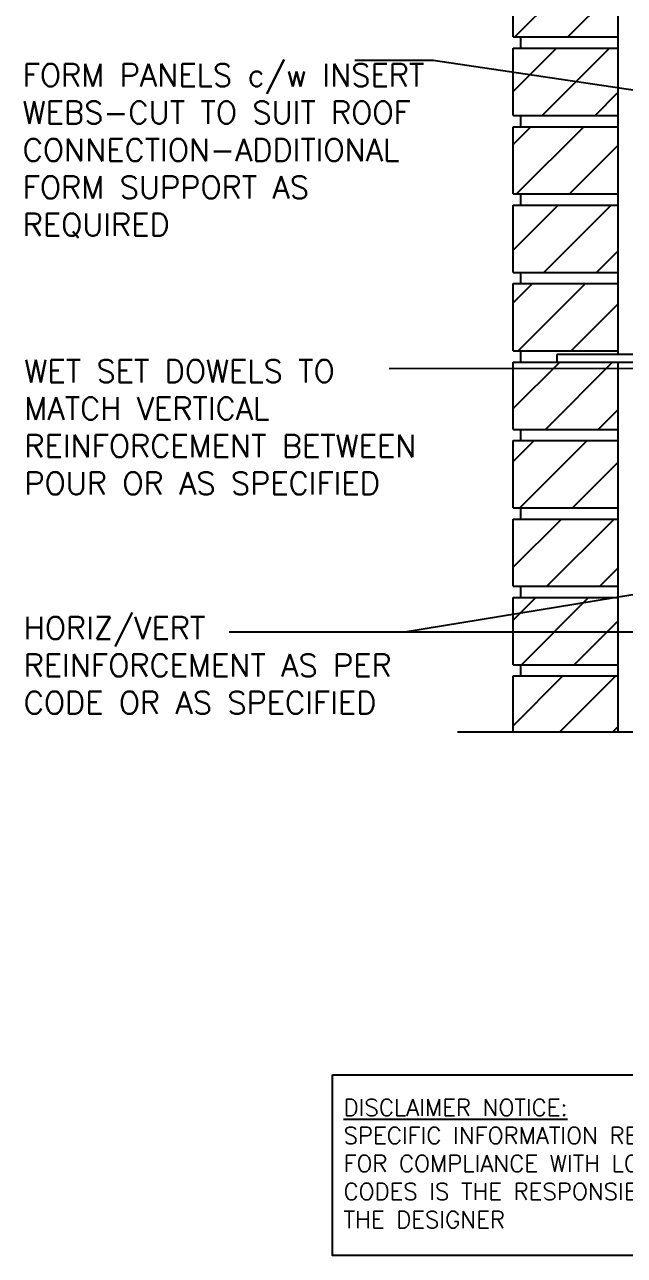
# Model space of a CAD drawing. Header units: inches. Extents: x 100.8 to 158.5, y 81.8 to 152.6.
# Drawn here: x 100.8 to 120.87, y 81.77 to 122.95 of the extents above; entities that cross this region are included whole.
import ezdxf

# ---------------------------------------------------------------- set-up
doc = ezdxf.new("R2010")
doc.units = ezdxf.units.IN
doc.header["$LTSCALE"] = 0.5
doc.header["$MEASUREMENT"] = 0
for name, color, linetype in [('HATCH', 12, 'Continuous'), ('line25', 2, 'Continuous'), ('LINE9', 9, 'Continuous'), ('TEXT', 4, 'Continuous')]:
    doc.layers.add(name, color=color, linetype=linetype)
doc.styles.add('DIM', font='romans.shx', dxfattribs={"width": 0.7})
doc.styles.add('ROMANS', font='romans.shx', dxfattribs={"height": 0.75})
doc.styles.get("Standard").update_dxf_attribs({"font": 'romans.shx', "height": 0.75})
doc.dimstyles.new('ext_12', dxfattribs={"dimscale": 12, "dimtxt": 0.09375, "dimasz": 0.09375, "dimexe": 0.09375, "dimexo": 0.0625, "dimgap": 0.0625, "dimtad": 1, "dimdec": 1, "dimzin": 3, "dimdsep": 46, "dimlunit": 4, "dimtxsty": 'DIM', "dimcen": 0.09, "dimdle": 0.09375, "dimclrt": 4, "dimadec": 0, "dimazin": 0, "dimtfac": 1, "dimtdec": 1, "dimtmove": 2, "dimatfit": 3, "dimfxl": 1, "dimfrac": 2, "dimtolj": 1, "dimtzin": 0, "dimarcsym": 0})

msp = doc.modelspace()

# ---------------------------------------------------------------- hatches: boundary and pattern name
at = {"layer": 'HATCH'}
h = msp.add_hatch(dxfattribs=at)
h.set_pattern_fill('ANSI31', color=256, scale=10, style=0)
h.set_pattern_definition([(45, (118.6013, 102.7126), (-0.883883, 0.883883), [])])
h.paths.add_polyline_path([(120.649, 103.782), (117.15, 103.782), (117.15, 101.532), (120.649, 101.532)])
h.paths.add_polyline_path([(120.649, 101.157), (117.15, 101.157), (117.15, 99.284), (120.649, 99.284)])
h.paths.add_polyline_path([(120.649, 135.282), (117.15, 135.282), (117.15, 133.032), (120.649, 133.032)])
h.paths.add_polyline_path([(120.649, 132.657), (117.15, 132.657), (117.15, 130.407), (120.649, 130.407)])
h.paths.add_polyline_path([(120.649, 130.032), (117.15, 130.032), (117.15, 127.782), (120.649, 127.782)])
h.paths.add_polyline_path([(120.649, 127.407), (117.15, 127.407), (117.15, 125.157), (120.649, 125.157)])
h.paths.add_polyline_path([(120.649, 124.782), (117.15, 124.782), (117.15, 122.532), (120.649, 122.532)])
h.paths.add_polyline_path([(120.649, 122.157), (117.15, 122.157), (117.15, 119.907), (120.649, 119.907)])
h.paths.add_polyline_path([(120.649, 119.532), (117.15, 119.532), (117.15, 117.282), (120.649, 117.282)])
h.paths.add_polyline_path([(120.649, 116.907), (117.15, 116.907), (117.15, 114.657), (120.649, 114.657)])
h.paths.add_polyline_path([(120.649, 114.282), (117.15, 114.282), (117.15, 112.032), (120.649, 112.032)])
h.paths.add_polyline_path([(120.649, 111.657), (117.15, 111.657), (117.15, 109.407), (120.649, 109.407)])
h.paths.add_polyline_path([(120.649, 109.032), (117.15, 109.032), (117.15, 106.782), (120.649, 106.782)])
h.paths.add_polyline_path([(120.649, 106.407), (117.15, 106.407), (117.15, 104.157), (120.649, 104.157)])
h.paths.add_polyline_path([(120.649, 138.799), (117.149, 138.799), (117.149, 138.104), (120.649, 138.104)])
h.paths.add_polyline_path([(120.649, 141.424), (117.149, 141.424), (117.149, 139.174), (120.649, 139.174)])
h.paths.add_polyline_path([(120.649, 144.049), (117.149, 144.049), (117.149, 141.799), (120.649, 141.799)])
h.paths.add_polyline_path([(120.649, 146.674), (117.149, 146.674), (117.149, 144.424), (120.649, 144.424)])
h.paths.add_polyline_path([(120.649, 149.299), (117.149, 149.299), (117.149, 147.049), (120.649, 147.049)])

# ---------------------------------------------------------------- linework, layer by layer
at = {"layer": 'line25'}
for p, q in [((117.15, 122.532), (117.15, 124.782)), ((120.649, 124.782), (120.649, 111.907)), ((117.15, 122.532), (120.65, 122.532)), ((117.4, 122.157), (117.4, 122.532)), ((117.4, 122.157), (117.4, 122.532)), ((117.15, 119.907), (117.15, 122.157)), ((117.15, 122.157), (120.65, 122.157)), ((117.15, 119.907), (120.65, 119.907)), ((117.4, 119.532), (117.4, 119.907)), ((117.4, 119.532), (117.4, 119.907)), ((117.15, 117.282), (117.15, 119.532)), ((117.15, 119.532), (120.65, 119.532)), ((117.15, 117.282), (120.65, 117.282)), ((117.4, 116.907), (117.4, 117.282)), ((117.4, 116.907), (117.4, 117.282)), ((117.15, 114.657), (117.15, 116.907)), ((117.15, 116.907), (120.65, 116.907)), ((117.15, 114.657), (120.65, 114.657)), ((117.4, 114.282), (117.4, 114.657)), ((117.4, 114.282), (117.4, 114.657)), ((117.15, 112.032), (117.15, 114.282)), ((117.15, 114.282), (120.65, 114.282)), ((117.15, 112.032), (120.65, 112.032)), ((117.4, 111.657), (117.4, 112.032)), ((117.4, 111.657), (117.4, 112.032)), ((117.15, 109.407), (117.15, 111.657)), ((117.15, 111.657), (120.65, 111.657)), ((120.649, 111.657), (120.649, 99.284)), ((117.15, 109.407), (120.65, 109.407)), ((117.4, 109.032), (117.4, 109.407)), ((117.4, 109.032), (117.4, 109.407)), ((117.15, 106.782), (117.15, 109.032)), ((117.15, 109.032), (120.65, 109.032)), ((117.15, 106.782), (120.65, 106.782)), ((117.4, 106.407), (117.4, 106.782)), ((117.4, 106.407), (117.4, 106.782)), ((117.15, 104.157), (117.15, 106.407)), ((117.15, 106.407), (120.65, 106.407)), ((117.15, 104.157), (120.65, 104.157)), ((117.15, 101.532), (117.15, 103.782)), ((117.15, 103.782), (120.65, 103.782)), ((117.4, 103.782), (117.4, 104.157)), ((117.4, 103.782), (117.4, 104.157)), ((117.15, 101.532), (120.65, 101.532)), ((117.4, 101.157), (117.4, 101.532)), ((117.4, 101.157), (117.4, 101.532)), ((117.15, 99.284), (117.15, 101.157)), ((117.15, 101.157), (120.65, 101.157))]:
    msp.add_line(p, q, dxfattribs=at)
at = {"layer": 'LINE9'}
for p, q in [((121.334, 111.907), (118.611, 111.907)), ((118.611, 111.907), (118.611, 111.657)), ((118.611, 111.657), (121.622, 111.657)), ((115.287, 99.284), (127.269, 99.284))]:
    msp.add_line(p, q, dxfattribs=at)
at = {"layer": 'TEXT'}
msp.add_lwpolyline([(111.105, 87.812), (124.089, 87.812), (124.089, 81.774), (111.105, 81.774)], close=True, dxfattribs=at)

# ---------------------------------------------------------------- texts
at = {"layer": 'TEXT', "char_height": 0.75, "style": 'ROMANS'}
for s, insert, width, attachment_point in [('FORM PANELS c/w INSERT WEBS-CUT TO SUIT ROOF CONNECTION-ADDITIONAL\\PFORM SUPPORT AS \\PREQUIRED', (100.739, 118.72), 14.56613, 4), ('WET SET DOWELS TO MATCH VERTICAL REINFORCEMENT BETWEEN POUR OR AS SPECIFIED', (100.796, 109.479), 15.31511, 4), ('HORIZ/VERT REINFORCEMENT AS PER CODE OR AS SPECIFIED', (100.773, 103.138), 14.36832, 1)]:
    msp.add_mtext(s, dxfattribs=dict(at, insert=insert, width=width, attachment_point=attachment_point))
at = {"layer": 'TEXT', "insert": (111.472, 84.846), "char_height": 0.5625, "width": 14.00235, "attachment_point": 4}
msp.add_mtext('{\\LDISCLAIMER NOTICE:}\\PSPECIFIC INFORMATION REQUIRED FOR COMPLIANCE WITH LOCAL CODES IS THE RESPONSIBILITY OF THE DESIGNER', dxfattribs=at)

# ---------------------------------------------------------------- leaders
at = {"layer": 'TEXT'}
for points, override in [([(122.55, 120.551), (114.47, 121.748), (111.847, 121.748)], {"dimtad": 0}), ([(127.436, 111.443), (112.995, 111.433)], {"dimgap": 0.0625, "dimtad": 0}), ([(131.31, 105.537), (113.527, 102.62), (107.645, 102.62)], {"dimgap": 0.0625, "dimtad": 0}), ([(130.247, 102.62), (113.527, 102.62), (107.645, 102.62)], {"dimgap": 0.0625, "dimtad": 0})]:
    msp.add_leader(points, dimstyle='ext_12', override=override, dxfattribs=at)

doc.saveas('drawing.dxf')
